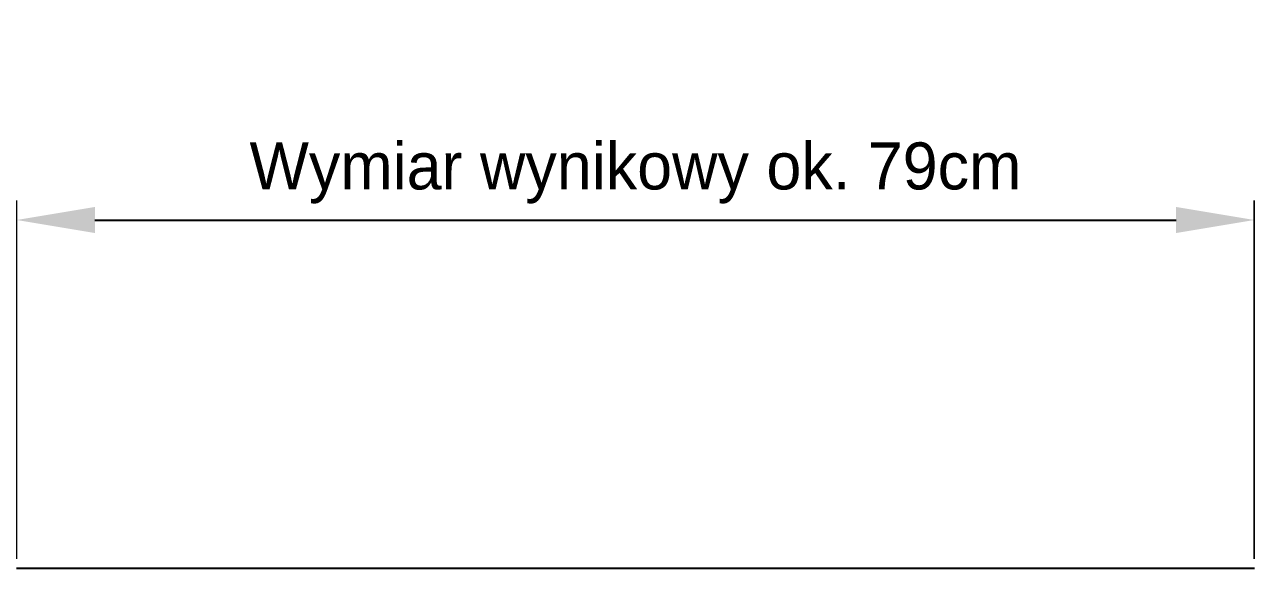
# Model space of a CAD drawing. Header units: millimetres. Extents: x 976 to 9349, y -714 to 2211.
# Drawn here: x 3966.7 to 4044.7, y 1094.7 to 1129.4 of the extents above; entities that cross this region are included whole.
import ezdxf

# ---------------------------------------------------------------- set-up
doc = ezdxf.new("R2010")
doc.units = ezdxf.units.MM
doc.layers.add('Płytki', color=254, linetype='Continuous')
doc.dimstyles.new('ISO-25', dxfattribs={"dimtxt": 4, "dimasz": 5, "dimexe": 1.25, "dimexo": 0.625, "dimgap": 1, "dimtad": 1, "dimtxsty": 'Standard', "dimcen": 2.5, "dimadec": 0, "dimazin": 0, "dimtfac": 1, "dimtmove": 0, "dimatfit": 3, "dimfxl": 1, "dimarcsym": 0})

# ---------------------------------------------------------------- blocks, each defined once
blk = doc.blocks.new('*D243')
at = {"layer": 'Defpoints', "color": 0}
for p in [(4045.168, 1116.966), (3966.168, 1094.717), (4045.168, 1094.717)]:
    blk.add_point(p, dxfattribs=at)
at = {"layer": 'Płytki', "color": 0, "lineweight": -2}
for p, q in [((3966.168, 1095.342), (3966.168, 1118.216)), ((4045.168, 1095.342), (4045.168, 1118.216)), ((3971.168, 1116.966), (4040.168, 1116.966))]:
    blk.add_line(p, q, dxfattribs=at)
at = {"layer": 'Płytki', "color": 0}
for points in [[(3971.168, 1117.799), (3971.168, 1116.132), (3966.168, 1116.966)], [(4040.168, 1116.132), (4040.168, 1117.799), (4045.168, 1116.966)]]:
    blk.add_solid(points, dxfattribs=at)
at = {"layer": 'Płytki', "color": 0, "insert": (4005.668, 1119.966), "char_height": 3, "attachment_point": 5}
blk.add_mtext('Wymiar wynikowy ok. 79cm', dxfattribs=at)

msp = doc.modelspace()

# ---------------------------------------------------------------- linework, layer by layer
at = {"layer": 'Płytki'}
msp.add_line((4045.168, 1094.717), (3966.168, 1094.717), dxfattribs=at)

# ---------------------------------------------------------------- dimensions: what is measured, and where the dimension line sits
dim = msp.add_linear_dim(base=(4045.168, 1116.966), p1=(3966.168, 1094.717), p2=(4045.168, 1094.717), text='Wymiar wynikowy ok. 79cm', dimstyle='ISO-25', override={"dimtxt": 3}, dxfattribs=at)
dim.commit()
dim.dimension.update_dxf_attribs({"geometry": '*D243', "text_midpoint": (4005.668, 1119.966)})

doc.saveas('drawing.dxf')
